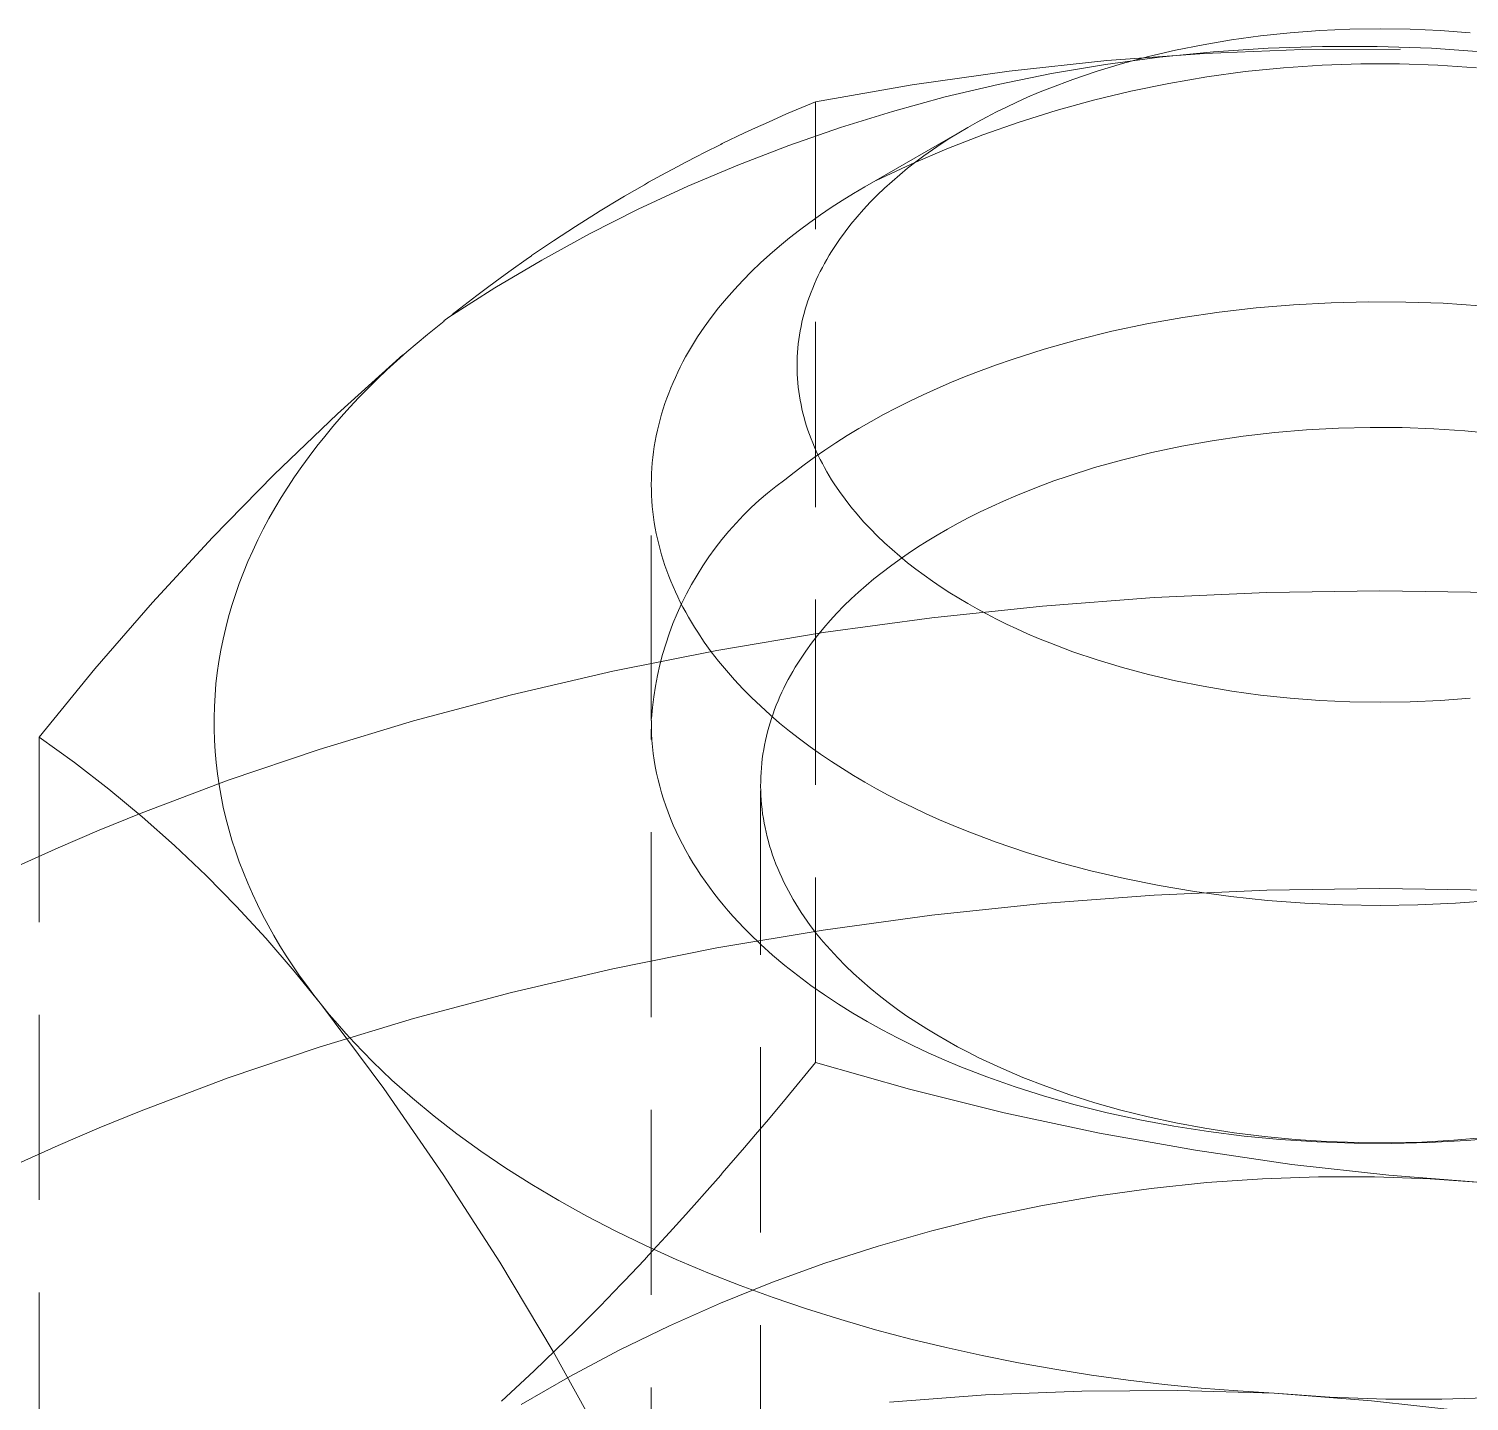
# Model space of a CAD drawing. Header units: millimetres. Extents: x -124 to 15640, y 659 to 4121.
# Drawn here: x 4177.04 to 4186.92, y 2337.41 to 2346.82 of the extents above; entities that cross this region are included whole.
import ezdxf

# ---------------------------------------------------------------- set-up
doc = ezdxf.new("R2010")
doc.units = ezdxf.units.MM
doc.linetypes.add('HIDDEN', pattern=[1.905, 1.27, -0.635])
doc.layers.add('ZANO_R_przerywana', color=7, linetype='HIDDEN', lineweight=0)

msp = doc.modelspace()

# ---------------------------------------------------------------- linework, layer by layer
at = {"layer": 'ZANO_R_przerywana'}
for p, q in [((4185.4916, 2346.7702), (4185.6936, 2346.7915)), ((4185.6936, 2346.7915), (4185.8981, 2346.8069)), ((4185.8981, 2346.8069), (4186.1042, 2346.8162)), ((4186.1042, 2346.8162), (4186.3112, 2346.8193)), ((4186.3112, 2346.8193), (4186.5182, 2346.8162)), ((4186.5182, 2346.8162), (4186.7243, 2346.8069)), ((4186.7243, 2346.8069), (4186.9288, 2346.7916)), ((4184.9076, 2346.6723), (4185.0979, 2346.7104)), ((4185.0979, 2346.7104), (4185.2927, 2346.7431)), ((4185.2927, 2346.7431), (4185.4916, 2346.7702)), ((4185.5428, 2346.6864), (4185.9168, 2346.6986)), ((4185.9168, 2346.6986), (4186.2909, 2346.6983)), ((4186.2909, 2346.6983), (4186.6648, 2346.6854)), ((4183.7672, 2346.5294), (4184.4361, 2346.601)), ((4184.4264, 2346.5748), (4184.7972, 2346.6244)), ((4184.4361, 2346.601), (4185.1071, 2346.6501)), ((4184.5432, 2346.5814), (4184.7225, 2346.6292)), ((4184.7225, 2346.6292), (4184.9076, 2346.6723)), ((4184.7972, 2346.6244), (4185.1695, 2346.6617)), ((4185.1071, 2346.6501), (4185.7794, 2346.6767)), ((4185.1695, 2346.6617), (4185.5428, 2346.6864)), ((4185.7794, 2346.6767), (4186.4521, 2346.6807)), ((4186.6648, 2346.6854), (4187.0381, 2346.6601)), ((4183.101, 2346.4353), (4183.7672, 2346.5294)), ((4183.6908, 2346.4384), (4184.0574, 2346.5127)), ((4184.0574, 2346.5127), (4184.4264, 2346.5748)), ((4184.204, 2346.4727), (4184.3703, 2346.5291)), ((4184.3703, 2346.5291), (4184.5432, 2346.5814)), ((4185.3856, 2346.5254), (4185.1229, 2346.4897)), ((4185.6493, 2346.5522), (4185.3856, 2346.5254)), ((4185.9138, 2346.57), (4185.6493, 2346.5522)), ((4186.1787, 2346.579), (4185.9138, 2346.57)), ((4186.4437, 2346.579), (4186.1787, 2346.579)), ((4186.7087, 2346.5701), (4186.4437, 2346.579)), ((4186.9731, 2346.5522), (4186.7087, 2346.5701)), ((4182.4384, 2346.3189), (4183.101, 2346.4353)), ((4183.3268, 2346.3517), (4183.6908, 2346.4384)), ((4183.9678, 2346.3813), (4184.0447, 2346.4127)), ((4184.0447, 2346.4127), (4184.204, 2346.4727)), ((4184.8616, 2346.4452), (4184.602, 2346.3919)), ((4185.1229, 2346.4897), (4184.8616, 2346.4452)), ((4182.2766, 2346.2511), (4182.4384, 2346.3189)), ((4182.4384, 2339.729), (4182.4384, 2346.3189)), ((4182.9659, 2346.253), (4183.3268, 2346.3517)), ((4183.7484, 2346.2829), (4183.8197, 2346.3164)), ((4183.8197, 2346.3164), (4183.8928, 2346.3493)), ((4183.8928, 2346.3493), (4183.9678, 2346.3813)), ((4184.3443, 2346.3299), (4184.0888, 2346.2593)), ((4184.602, 2346.3919), (4184.3443, 2346.3299)), ((4182.1143, 2346.18), (4182.2391, 2346.235)), ((4182.2766, 2346.2512), (4182.2391, 2346.235)), ((4182.6086, 2346.1422), (4182.9659, 2346.253)), ((4183.5463, 2346.1786), (4183.6117, 2346.2139)), ((4183.6117, 2346.2139), (4183.6791, 2346.2487)), ((4183.6791, 2346.2487), (4183.7484, 2346.2829)), ((4184.0888, 2346.2593), (4183.8358, 2346.18)), ((4181.9514, 2346.1053), (4181.7983, 2346.0319)), ((4181.9514, 2346.1053), (4182.0269, 2346.1404)), ((4182.1143, 2346.18), (4182.0269, 2346.1403)), ((4182.2551, 2346.0195), (4182.6086, 2346.1422)), ((4183.4828, 2346.1428), (4182.7757, 2345.7345)), ((4183.3596, 2346.0683), (4183.4208, 2346.1061)), ((4183.4208, 2346.1061), (4183.4828, 2346.1428)), ((4183.4828, 2346.1428), (4183.5463, 2346.1786)), ((4183.8358, 2346.18), (4183.5857, 2346.0923)), ((4181.7879, 2346.0267), (4181.6761, 2345.971)), ((4181.7878, 2346.0268), (4181.7983, 2346.0319)), ((4181.906, 2345.8851), (4182.2551, 2346.0195)), ((4183.2402, 2345.9894), (4183.2993, 2346.0294)), ((4183.2993, 2346.0294), (4183.3596, 2346.0683)), ((4183.5857, 2346.0923), (4183.3387, 2345.9962)), ((4181.4587, 2345.8575), (4181.5473, 2345.9046)), ((4181.6237, 2345.9442), (4181.5474, 2345.9046)), ((4181.6236, 2345.9443), (4181.6761, 2345.971)), ((4183.0696, 2345.8627), (4183.1252, 2345.906)), ((4183.3387, 2345.9962), (4183.095, 2345.8918)), ((4183.1252, 2345.906), (4183.1821, 2345.9483)), ((4183.1821, 2345.9483), (4183.2402, 2345.9894)), ((4181.2931, 2345.7664), (4181.4107, 2345.8315)), ((4181.4587, 2345.8575), (4181.4107, 2345.8315)), ((4181.5615, 2345.739), (4181.906, 2345.8851)), ((4183.095, 2345.8918), (4182.855, 2345.7793)), ((4182.9627, 2345.7729), (4183.0154, 2345.8183)), ((4183.0154, 2345.8183), (4183.0696, 2345.8627)), ((4181.1267, 2345.6707), (4181.2641, 2345.75)), ((4181.2222, 2345.5815), (4181.5615, 2345.739)), ((4181.2931, 2345.7664), (4181.2641, 2345.75)), ((4182.7757, 2345.7345), (4182.6981, 2345.6887)), ((4182.8618, 2345.6789), (4182.9114, 2345.7264)), ((4182.9114, 2345.7264), (4182.9627, 2345.7729)), ((4180.9594, 2345.57), (4181.1049, 2345.6578)), ((4181.1267, 2345.6707), (4181.1049, 2345.6579)), ((4182.6216, 2345.6414), (4182.5463, 2345.5928)), ((4182.6981, 2345.6887), (4182.6216, 2345.6414)), ((4182.7676, 2345.5809), (4182.8138, 2345.6304)), ((4182.8138, 2345.6304), (4182.8618, 2345.6789)), ((4180.7912, 2345.4641), (4180.9286, 2345.5509)), ((4180.8883, 2345.4127), (4181.2222, 2345.5815)), ((4180.9593, 2345.57), (4180.9285, 2345.551)), ((4182.4723, 2345.5428), (4182.3998, 2345.4914)), ((4182.5463, 2345.5928), (4182.4723, 2345.5428)), ((4182.6808, 2345.4792), (4182.7233, 2345.5305)), ((4182.7233, 2345.5305), (4182.7676, 2345.5809)), ((4180.5602, 2345.2328), (4180.8883, 2345.4127)), ((4180.7911, 2345.4643), (4180.6396, 2345.3652)), ((4182.3287, 2345.4386), (4182.2592, 2345.3844)), ((4182.3998, 2345.4914), (4182.3287, 2345.4386)), ((4182.602, 2345.3739), (4182.6404, 2345.427)), ((4182.6404, 2345.427), (4182.6808, 2345.4792)), ((4180.6396, 2345.3652), (4180.49, 2345.2634)), ((4182.1914, 2345.329), (4182.1255, 2345.2721)), ((4182.2592, 2345.3844), (4182.1914, 2345.329)), ((4182.5484, 2345.2929), (4182.5657, 2345.3201)), ((4182.5657, 2345.3201), (4182.602, 2345.3739)), ((4180.2384, 2345.0421), (4180.5602, 2345.2328)), ((4180.4528, 2345.2375), (4180.3492, 2345.1641)), ((4180.453, 2345.2371), (4180.4902, 2345.263)), ((4182.0614, 2345.214), (4181.9994, 2345.1546)), ((4182.1255, 2345.2721), (4182.0614, 2345.214)), ((4182.4848, 2345.1824), (4182.4998, 2345.2103)), ((4182.4998, 2345.2103), (4182.5155, 2345.238)), ((4182.5155, 2345.238), (4182.5317, 2345.2656)), ((4182.5317, 2345.2656), (4182.5484, 2345.2929)), ((4180.2832, 2345.1164), (4180.1867, 2345.0453)), ((4180.2834, 2345.1161), (4180.3494, 2345.1638)), ((4181.9994, 2345.1546), (4181.9394, 2345.094)), ((4182.4432, 2345.0977), (4182.4565, 2345.1261)), ((4182.4565, 2345.1261), (4182.4703, 2345.1543)), ((4182.4703, 2345.1543), (4182.4848, 2345.1824)), ((4179.9231, 2344.8406), (4180.2384, 2345.0421)), ((4180.1138, 2344.9902), (4180.1869, 2345.0451)), ((4181.8817, 2345.0322), (4181.8262, 2344.9691)), ((4181.9394, 2345.094), (4181.8817, 2345.0322)), ((4182.3963, 2344.9829), (4182.4071, 2345.0118)), ((4182.4071, 2345.0118), (4182.4185, 2345.0406)), ((4182.4185, 2345.0406), (4182.4305, 2345.0692)), ((4182.4305, 2345.0692), (4182.4432, 2345.0977)), ((4180.1136, 2344.9903), (4179.9955, 2344.8995)), ((4181.8262, 2344.9691), (4181.7732, 2344.905)), ((4182.3676, 2344.8956), (4182.3765, 2344.9248)), ((4182.3765, 2344.9248), (4182.3861, 2344.9539)), ((4182.3861, 2344.9539), (4182.3963, 2344.9829)), ((4185.4614, 2344.9051), (4185.7174, 2344.9267)), ((4185.7174, 2344.9267), (4185.9748, 2344.9406)), ((4185.9748, 2344.9406), (4186.2323, 2344.9468)), ((4186.2323, 2344.9468), (4186.489, 2344.9453)), ((4186.489, 2344.9453), (4186.7439, 2344.9363)), ((4186.7439, 2344.9363), (4186.996, 2344.9199)), ((4179.7752, 2344.7235), (4179.8895, 2344.8147)), ((4179.9221, 2344.8419), (4179.8889, 2344.8154)), ((4179.9443, 2344.8593), (4179.9956, 2344.8994)), ((4181.7226, 2344.8398), (4181.6746, 2344.7735)), ((4181.7732, 2344.905), (4181.7226, 2344.8398)), ((4182.3448, 2344.8074), (4182.3517, 2344.8369)), ((4182.3517, 2344.8369), (4182.3594, 2344.8663)), ((4182.3594, 2344.8663), (4182.3676, 2344.8956)), ((4184.7108, 2344.7952), (4184.957, 2344.8392)), ((4184.957, 2344.8392), (4185.2076, 2344.8759)), ((4185.2076, 2344.8759), (4185.4614, 2344.9051)), ((4179.6337, 2344.6038), (4179.7752, 2344.7235)), ((4181.6746, 2344.7735), (4181.6293, 2344.7062)), ((4182.3235, 2344.6888), (4182.3278, 2344.7185)), ((4182.3278, 2344.7185), (4182.3328, 2344.7482)), ((4182.3328, 2344.7482), (4182.3385, 2344.7779)), ((4182.3385, 2344.7779), (4182.3448, 2344.8074)), ((4184.2348, 2344.6864), (4184.4698, 2344.7442)), ((4184.4698, 2344.7442), (4184.7108, 2344.7952)), ((4181.5867, 2344.638), (4181.5665, 2344.6035)), ((4181.6077, 2344.6722), (4181.5867, 2344.638)), ((4181.6293, 2344.7062), (4181.6077, 2344.6722)), ((4182.3144, 2344.5994), (4182.3168, 2344.6292)), ((4182.3168, 2344.6292), (4182.3198, 2344.659)), ((4182.3198, 2344.659), (4182.3235, 2344.6888)), ((4183.7864, 2344.552), (4184.0068, 2344.6222)), ((4184.0068, 2344.6222), (4184.2348, 2344.6864)), ((4179.1583, 2344.1783), (4179.6066, 2344.583)), ((4179.4977, 2344.4806), (4179.6337, 2344.6038)), ((4181.5281, 2344.534), (4181.5101, 2344.4989)), ((4181.5469, 2344.5689), (4181.5281, 2344.534)), ((4181.5665, 2344.6035), (4181.5469, 2344.5689)), ((4182.3114, 2344.5097), (4182.3118, 2344.5396)), ((4182.3118, 2344.5396), (4182.3128, 2344.5695)), ((4182.3128, 2344.5695), (4182.3144, 2344.5994)), ((4183.6793, 2344.5147), (4183.7864, 2344.552)), ((4179.3676, 2344.3541), (4179.4319, 2344.4178)), ((4179.4319, 2344.4178), (4179.4977, 2344.4806)), ((4181.4762, 2344.4282), (4181.4603, 2344.3926)), ((4181.4927, 2344.4637), (4181.4762, 2344.4282)), ((4181.5101, 2344.4989), (4181.4927, 2344.4637)), ((4182.3118, 2344.4798), (4182.3114, 2344.5097)), ((4182.3128, 2344.4499), (4182.3118, 2344.4798)), ((4182.3145, 2344.4201), (4182.3128, 2344.4499)), ((4182.3168, 2344.3902), (4182.3145, 2344.4201)), ((4183.3711, 2344.3952), (4183.4716, 2344.4363)), ((4183.4716, 2344.4363), (4183.5743, 2344.4762)), ((4183.5743, 2344.4762), (4183.6793, 2344.5147)), ((4179.3049, 2344.2896), (4179.3676, 2344.3541)), ((4181.431, 2344.3208), (4181.4175, 2344.2847)), ((4181.4453, 2344.3568), (4181.431, 2344.3208)), ((4181.4603, 2344.3926), (4181.4453, 2344.3568)), ((4182.3198, 2344.3604), (4182.3168, 2344.3902)), ((4182.3235, 2344.3306), (4182.3198, 2344.3604)), ((4182.3278, 2344.3009), (4182.3235, 2344.3306)), ((4183.1772, 2344.3096), (4183.273, 2344.3529)), ((4183.273, 2344.3529), (4183.3711, 2344.3952)), ((4179.1842, 2344.1582), (4179.2437, 2344.2243)), ((4179.2437, 2344.2243), (4179.3049, 2344.2896)), ((4181.4047, 2344.2485), (4181.3928, 2344.2121)), ((4181.4175, 2344.2847), (4181.4047, 2344.2485)), ((4182.3328, 2344.2712), (4182.3278, 2344.3009)), ((4182.3385, 2344.2416), (4182.3328, 2344.2712)), ((4182.3448, 2344.212), (4182.3385, 2344.2416)), ((4182.9048, 2344.1734), (4182.9931, 2344.2198)), ((4182.9931, 2344.2198), (4183.084, 2344.2652)), ((4183.084, 2344.2652), (4183.1772, 2344.3096)), ((4178.7225, 2343.7601), (4179.1583, 2344.1783)), ((4179.1264, 2344.0914), (4179.1842, 2344.1582)), ((4181.3713, 2344.1389), (4181.3618, 2344.1022)), ((4181.3817, 2344.1755), (4181.3713, 2344.1389)), ((4181.3928, 2344.2121), (4181.3817, 2344.1755)), ((4182.3518, 2344.1826), (4182.3448, 2344.212)), ((4182.3594, 2344.1532), (4182.3518, 2344.1826)), ((4182.3677, 2344.1238), (4182.3594, 2344.1532)), ((4182.3766, 2344.0946), (4182.3677, 2344.1238)), ((4182.7359, 2344.0782), (4182.8191, 2344.1262)), ((4182.8191, 2344.1262), (4182.9048, 2344.1734)), ((4179.0159, 2343.9556), (4179.0703, 2344.0238)), ((4179.0703, 2344.0238), (4179.1264, 2344.0914)), ((4181.3452, 2344.0284), (4181.3381, 2343.9913)), ((4181.3531, 2344.0653), (4181.3452, 2344.0284)), ((4181.3618, 2344.1022), (4181.3531, 2344.0653)), ((4182.3862, 2344.0655), (4182.3766, 2344.0946)), ((4182.3964, 2344.0365), (4182.3862, 2344.0655)), ((4182.4072, 2344.0076), (4182.3964, 2344.0365)), ((4182.5773, 2343.9801), (4182.6553, 2344.0295)), ((4182.6553, 2344.0295), (4182.7359, 2344.0782)), ((4185.3731, 2344.0248), (4185.1602, 2343.9936)), ((4185.5889, 2344.0496), (4185.3731, 2344.0248)), ((4185.8065, 2344.0679), (4185.5889, 2344.0496)), ((4186.0253, 2344.0797), (4185.8065, 2344.0679)), ((4186.2442, 2344.085), (4186.0253, 2344.0797)), ((4186.4624, 2344.0838), (4186.2442, 2344.085)), ((4186.6791, 2344.0761), (4186.4624, 2344.0838)), ((4186.8934, 2344.0622), (4186.6791, 2344.0761)), ((4187.1045, 2344.0422), (4186.8934, 2344.0622)), ((4178.9634, 2343.8866), (4179.0159, 2343.9556)), ((4181.3319, 2343.9542), (4181.3265, 2343.9171)), ((4181.3381, 2343.9913), (4181.3319, 2343.9542)), ((4182.4186, 2343.9789), (4182.4072, 2344.0076)), ((4182.4307, 2343.9502), (4182.4186, 2343.9789)), ((4182.4291, 2343.8794), (4182.5019, 2343.93)), ((4182.4433, 2343.9217), (4182.4307, 2343.9502)), ((4182.5019, 2343.93), (4182.5773, 2343.9801)), ((4184.9509, 2343.9562), (4184.746, 2343.9128)), ((4185.1602, 2343.9936), (4184.9509, 2343.9562)), ((4178.9126, 2343.817), (4178.9634, 2343.8866)), ((4181.3181, 2343.8426), (4181.3152, 2343.8053)), ((4181.3219, 2343.8798), (4181.3181, 2343.8426)), ((4181.3265, 2343.9171), (4181.3219, 2343.8798)), ((4182.2913, 2343.7768), (4182.3589, 2343.8283)), ((4182.3589, 2343.8283), (4182.4291, 2343.8794)), ((4182.4566, 2343.8934), (4182.4433, 2343.9217)), ((4182.4705, 2343.8651), (4182.4566, 2343.8934)), ((4182.4849, 2343.8371), (4182.4705, 2343.8651)), ((4182.5, 2343.8092), (4182.4849, 2343.8371)), ((4184.5463, 2343.8637), (4184.3525, 2343.8091)), ((4184.746, 2343.9128), (4184.5463, 2343.8637)), ((4178.2996, 2343.329), (4178.7225, 2343.7601)), ((4178.8167, 2343.6759), (4178.8637, 2343.7467)), ((4178.8637, 2343.7467), (4178.9126, 2343.817)), ((4181.3118, 2343.7306), (4181.3114, 2343.6932)), ((4181.3131, 2343.7679), (4181.3118, 2343.7306)), ((4181.3152, 2343.8053), (4181.3131, 2343.7679)), ((4182.2263, 2343.7248), (4182.2913, 2343.7768)), ((4182.5156, 2343.7815), (4182.5, 2343.8092)), ((4182.5318, 2343.7539), (4182.5156, 2343.7815)), ((4182.5486, 2343.7265), (4182.5318, 2343.7539)), ((4182.5659, 2343.6993), (4182.5486, 2343.7265)), ((4184.1652, 2343.7494), (4184.0741, 2343.7178)), ((4184.3525, 2343.8091), (4184.1652, 2343.7494)), ((4178.7717, 2343.6044), (4178.8167, 2343.6759)), ((4181.3114, 2343.6932), (4181.3119, 2343.6558)), ((4181.3119, 2343.6558), (4181.3131, 2343.6185)), ((4182.052, 2343.5854), (4182.1085, 2343.6338)), ((4182.1085, 2343.6338), (4182.1666, 2343.6803)), ((4182.1666, 2343.6803), (4182.2263, 2343.7248)), ((4182.6022, 2343.6455), (4182.5659, 2343.6993)), ((4182.6406, 2343.5925), (4182.6022, 2343.6455)), ((4183.8975, 2343.6511), (4183.8122, 2343.6162)), ((4183.9849, 2343.685), (4183.8975, 2343.6511)), ((4184.0741, 2343.7178), (4183.9849, 2343.685)), ((4178.6874, 2343.4597), (4178.7286, 2343.5323)), ((4178.7286, 2343.5323), (4178.7717, 2343.6044)), ((4181.3114, 2342.074), (4181.3114, 2343.6185)), ((4181.3131, 2343.6185), (4181.3152, 2343.5811)), ((4181.3152, 2343.5811), (4181.3181, 2343.5438)), ((4181.3181, 2343.5438), (4181.3219, 2343.5066)), ((4181.944, 2343.483), (4181.9971, 2343.5351)), ((4181.9971, 2343.5351), (4182.052, 2343.5854)), ((4182.681, 2343.5403), (4182.6406, 2343.5925)), ((4182.7235, 2343.489), (4182.681, 2343.5403)), ((4183.6474, 2343.5434), (4183.5681, 2343.5057)), ((4183.7287, 2343.5803), (4183.6474, 2343.5434)), ((4183.8122, 2343.6162), (4183.7287, 2343.5803)), ((4178.6483, 2343.3866), (4178.6874, 2343.4597)), ((4181.3219, 2343.5066), (4181.3265, 2343.4693)), ((4181.3265, 2343.4693), (4181.3319, 2343.4322)), ((4181.3319, 2343.4322), (4181.3382, 2343.3951)), ((4181.8431, 2343.3736), (4181.8926, 2343.4292)), ((4181.8926, 2343.4292), (4181.944, 2343.483)), ((4182.7678, 2343.4386), (4182.7235, 2343.489)), ((4182.814, 2343.3891), (4182.7678, 2343.4386)), ((4183.4909, 2343.4671), (4183.4158, 2343.4277)), ((4183.5681, 2343.5057), (4183.4909, 2343.4671)), ((4178.6113, 2343.313), (4178.6483, 2343.3866)), ((4181.3382, 2343.3951), (4181.3453, 2343.358)), ((4181.3453, 2343.358), (4181.3532, 2343.3211)), ((4181.7954, 2343.3164), (4181.8431, 2343.3736)), ((4182.862, 2343.3406), (4182.814, 2343.3891)), ((4182.9116, 2343.2931), (4182.862, 2343.3406)), ((4183.2722, 2343.3468), (4183.2037, 2343.3053)), ((4183.3429, 2343.3876), (4183.2722, 2343.3468)), ((4183.4158, 2343.4277), (4183.3429, 2343.3876)), ((4177.89, 2342.8852), (4178.2996, 2343.329)), ((4178.5434, 2343.1645), (4178.5763, 2343.239)), ((4178.5763, 2343.239), (4178.6113, 2343.313)), ((4181.3532, 2343.3211), (4181.3619, 2343.2842)), ((4181.3619, 2343.2842), (4181.3714, 2343.2475)), ((4181.3714, 2343.2475), (4181.3818, 2343.2108)), ((4181.706, 2343.1974), (4181.7497, 2343.2577)), ((4181.7497, 2343.2577), (4181.7954, 2343.3164)), ((4182.9629, 2343.2466), (4182.9116, 2343.2931)), ((4183.0157, 2343.2012), (4182.9629, 2343.2466)), ((4183.1374, 2343.2633), (4183.0733, 2343.2208)), ((4183.2037, 2343.3053), (4183.1374, 2343.2633)), ((4178.5126, 2343.0896), (4178.5434, 2343.1645)), ((4181.3818, 2343.2108), (4181.3929, 2343.1743)), ((4181.3929, 2343.1743), (4181.4049, 2343.1379)), ((4181.4049, 2343.1379), (4181.4176, 2343.1017)), ((4181.6249, 2343.0727), (4181.6644, 2343.1357)), ((4181.6644, 2343.1357), (4181.706, 2343.1974)), ((4182.9518, 2343.1344), (4182.8943, 2343.0905)), ((4183.0114, 2343.1778), (4182.9518, 2343.1344)), ((4183.0733, 2343.2208), (4183.0114, 2343.1778)), ((4183.0699, 2343.1568), (4183.0157, 2343.2012)), ((4183.1255, 2343.1134), (4183.0699, 2343.1568)), ((4178.4839, 2343.0144), (4178.5126, 2343.0896)), ((4181.4176, 2343.1017), (4181.4311, 2343.0656)), ((4181.4311, 2343.0656), (4181.4454, 2343.0296)), ((4181.5875, 2343.0084), (4181.6249, 2343.0727)), ((4182.8391, 2343.0464), (4182.7855, 2343.0015)), ((4182.8943, 2343.0905), (4182.8391, 2343.0464)), ((4183.1824, 2343.0712), (4183.1255, 2343.1134)), ((4183.2404, 2343.0301), (4183.1824, 2343.0712)), ((4178.4331, 2342.8629), (4178.4575, 2342.9388)), ((4178.4575, 2342.9388), (4178.4839, 2343.0144)), ((4181.4454, 2343.0296), (4181.4605, 2342.9938)), ((4181.4605, 2342.9938), (4181.4763, 2342.9582)), ((4181.4763, 2342.9582), (4181.4929, 2342.9227)), ((4181.5192, 2342.8761), (4181.5522, 2342.9428)), ((4181.5522, 2342.9428), (4181.5875, 2343.0084)), ((4182.7333, 2342.9556), (4182.6824, 2342.9086)), ((4182.7855, 2343.0015), (4182.7333, 2342.9556)), ((4183.2996, 2342.9901), (4183.2404, 2343.0301)), ((4183.3599, 2342.9512), (4183.2996, 2342.9901)), ((4183.4211, 2342.9134), (4183.3599, 2342.9512)), ((4184.7614, 2342.9175), (4185.5345, 2342.9523)), ((4185.5345, 2342.9523), (4186.3106, 2342.9639)), ((4186.3106, 2342.9639), (4187.0867, 2342.9523)), ((4177.494, 2342.4292), (4177.89, 2342.8852)), ((4178.411, 2342.7867), (4178.4331, 2342.8629)), ((4181.4885, 2342.8083), (4181.5192, 2342.8761)), ((4181.4929, 2342.9227), (4181.5102, 2342.8875)), ((4181.5102, 2342.8875), (4181.5283, 2342.8524)), ((4181.5283, 2342.8524), (4181.5471, 2342.8175)), ((4182.6329, 2342.8605), (4182.585, 2342.8114)), ((4182.6824, 2342.9086), (4182.6329, 2342.8605)), ((4183.237, 2342.78), (4183.9946, 2342.86)), ((4183.4832, 2342.8768), (4183.4211, 2342.9134)), ((4183.5466, 2342.8409), (4183.4832, 2342.8768)), ((4183.6121, 2342.8056), (4183.5466, 2342.8409)), ((4183.9946, 2342.86), (4184.7614, 2342.9175)), ((4178.391, 2342.7103), (4178.411, 2342.7867)), ((4181.4339, 2342.6698), (4181.46, 2342.7395)), ((4181.46, 2342.7395), (4181.4885, 2342.8083)), ((4181.5471, 2342.8175), (4181.5666, 2342.7829)), ((4181.5666, 2342.7829), (4181.5869, 2342.7484)), ((4181.5869, 2342.7484), (4181.6078, 2342.7142)), ((4182.4914, 2342.6783), (4183.237, 2342.78)), ((4182.5386, 2342.7613), (4182.494, 2342.7101)), ((4182.585, 2342.8114), (4182.5386, 2342.7613)), ((4183.6795, 2342.7708), (4183.6121, 2342.8056)), ((4183.7488, 2342.7366), (4183.6795, 2342.7708)), ((4178.3733, 2342.6337), (4178.391, 2342.7103)), ((4181.4102, 2342.5993), (4181.4339, 2342.6698)), ((4181.6078, 2342.7142), (4181.6295, 2342.6802)), ((4181.6295, 2342.6802), (4181.6748, 2342.6129)), ((4181.7605, 2342.5557), (4182.4914, 2342.6783)), ((4182.4511, 2342.658), (4182.4101, 2342.6049)), ((4182.494, 2342.7101), (4182.4511, 2342.658)), ((4183.82, 2342.7031), (4183.7488, 2342.7366)), ((4183.8932, 2342.6703), (4183.82, 2342.7031)), ((4183.9682, 2342.6382), (4183.8932, 2342.6703)), ((4178.3445, 2342.4799), (4178.3578, 2342.5569)), ((4178.3578, 2342.5569), (4178.3733, 2342.6337)), ((4181.0469, 2342.413), (4181.7605, 2342.5557)), ((4181.3888, 2342.528), (4181.4102, 2342.5993)), ((4181.6748, 2342.6129), (4181.7228, 2342.5467)), ((4181.7228, 2342.5467), (4181.7734, 2342.4814)), ((4182.371, 2342.5509), (4182.3339, 2342.4959)), ((4182.4101, 2342.6049), (4182.371, 2342.5509)), ((4184.0451, 2342.6069), (4183.9682, 2342.6382)), ((4184.2043, 2342.5468), (4184.0451, 2342.6069)), ((4184.3706, 2342.4905), (4184.2043, 2342.5468)), ((4178.3335, 2342.4028), (4178.3445, 2342.4799)), ((4181.3533, 2342.3835), (4181.3698, 2342.456)), ((4181.3698, 2342.456), (4181.3888, 2342.528)), ((4181.7734, 2342.4814), (4181.8265, 2342.4173)), ((4182.3339, 2342.4959), (4182.2988, 2342.4401)), ((4184.5437, 2342.4382), (4184.3706, 2342.4905)), ((4177.112, 2341.9614), (4177.494, 2342.4292)), ((4178.3246, 2342.3256), (4178.3335, 2342.4028)), ((4180.353, 2342.2513), (4181.0469, 2342.413)), ((4181.3392, 2342.3104), (4181.3533, 2342.3835)), ((4181.8265, 2342.4173), (4181.8819, 2342.3543)), ((4181.8819, 2342.3543), (4181.9397, 2342.2924)), ((4182.2503, 2342.3549), (4182.2352, 2342.3261)), ((4182.2659, 2342.3835), (4182.2503, 2342.3549)), ((4182.2821, 2342.4119), (4182.2659, 2342.3835)), ((4182.2988, 2342.4401), (4182.2821, 2342.4119)), ((4184.7229, 2342.3904), (4184.5437, 2342.4382)), ((4184.908, 2342.3473), (4184.7229, 2342.3904)), ((4185.0983, 2342.3092), (4184.908, 2342.3473)), ((4178.3137, 2342.1712), (4178.3181, 2342.2484)), ((4178.3181, 2342.2484), (4178.3246, 2342.3256)), ((4179.6807, 2342.0718), (4180.353, 2342.2513)), ((4181.3275, 2342.2369), (4181.3392, 2342.3104)), ((4181.9397, 2342.2924), (4181.9996, 2342.2318)), ((4182.2069, 2342.268), (4182.1935, 2342.2386)), ((4182.2208, 2342.2971), (4182.2069, 2342.268)), ((4182.2352, 2342.3261), (4182.2208, 2342.2971)), ((4185.2932, 2342.2765), (4185.0983, 2342.3092)), ((4185.492, 2342.2494), (4185.2932, 2342.2765)), ((4185.6941, 2342.2281), (4185.492, 2342.2494)), ((4178.3116, 2342.0939), (4178.3137, 2342.1712)), ((4181.3117, 2342.0889), (4181.3184, 2342.163)), ((4181.3184, 2342.163), (4181.3275, 2342.2369)), ((4181.9996, 2342.2318), (4182.0617, 2342.1724)), ((4182.0617, 2342.1724), (4182.1258, 2342.1143)), ((4182.1572, 2342.1496), (4182.1463, 2342.1196)), ((4182.1687, 2342.1794), (4182.1572, 2342.1496)), ((4182.1808, 2342.2091), (4182.1687, 2342.1794)), ((4182.1935, 2342.2386), (4182.1808, 2342.2091)), ((4185.8986, 2342.2128), (4185.6941, 2342.2281)), ((4186.1047, 2342.2035), (4185.8986, 2342.2128)), ((4186.3117, 2342.2005), (4186.1047, 2342.2035)), ((4186.5186, 2342.2036), (4186.3117, 2342.2005)), ((4186.7248, 2342.2128), (4186.5186, 2342.2036)), ((4186.9293, 2342.2282), (4186.7248, 2342.2128)), ((4178.3118, 2342.0168), (4178.3116, 2342.0939)), ((4179.032, 2341.8757), (4179.6807, 2342.0718)), ((4181.3117, 2342.0291), (4181.3115, 2342.074)), ((4182.1265, 2342.0592), (4182.1175, 2342.0288)), ((4182.1258, 2342.1143), (4182.1917, 2342.0575)), ((4182.1361, 2342.0894), (4182.1265, 2342.0592)), ((4182.1463, 2342.1196), (4182.1361, 2342.0894)), ((4182.1917, 2342.0575), (4182.2595, 2342.002)), ((4177.112, 2341.9614), (4177.112, 2335.3715)), ((4177.3534, 2341.787), (4177.112, 2341.9614)), ((4178.3142, 2341.9397), (4178.3118, 2342.0168)), ((4181.3114, 2334.3244), (4181.3114, 2342.0147)), ((4181.3132, 2341.984), (4181.3117, 2342.0291)), ((4181.3159, 2341.939), (4181.3132, 2341.984)), ((4182.1015, 2341.9675), (4182.0944, 2341.9368)), ((4182.1091, 2341.9982), (4182.1015, 2341.9675)), ((4182.1175, 2342.0288), (4182.1091, 2341.9982)), ((4182.2595, 2342.002), (4182.329, 2341.9479)), ((4182.329, 2341.9479), (4182.4001, 2341.8951)), ((4178.3188, 2341.8627), (4178.3142, 2341.9397)), ((4178.3256, 2341.7858), (4178.3188, 2341.8627)), ((4178.4084, 2341.6644), (4179.032, 2341.8757)), ((4181.3198, 2341.8939), (4181.3159, 2341.939)), ((4181.3249, 2341.8488), (4181.3198, 2341.8939)), ((4181.3312, 2341.8037), (4181.3249, 2341.8488)), ((4182.0824, 2341.8749), (4182.0774, 2341.8438)), ((4182.0881, 2341.9059), (4182.0824, 2341.8749)), ((4182.0944, 2341.9368), (4182.0881, 2341.9059)), ((4182.4001, 2341.8951), (4182.4727, 2341.8437)), ((4177.5887, 2341.6047), (4177.3534, 2341.787)), ((4178.3346, 2341.7091), (4178.3256, 2341.7858)), ((4181.3388, 2341.7587), (4181.3312, 2341.8037)), ((4181.3476, 2341.7137), (4181.3388, 2341.7587)), ((4182.0664, 2341.7501), (4182.0641, 2341.7187)), ((4182.0694, 2341.7814), (4182.0664, 2341.7501)), ((4182.073, 2341.8127), (4182.0694, 2341.7814)), ((4182.0774, 2341.8438), (4182.073, 2341.8127)), ((4182.4727, 2341.8437), (4182.5467, 2341.7936)), ((4182.5467, 2341.7936), (4182.622, 2341.745)), ((4177.8112, 2341.4392), (4178.4084, 2341.6644)), ((4178.3458, 2341.6326), (4178.3346, 2341.7091)), ((4181.3576, 2341.6688), (4181.3476, 2341.7137)), ((4181.3689, 2341.624), (4181.3576, 2341.6688)), ((4182.0616, 2341.6558), (4182.0615, 2341.6243)), ((4182.0625, 2341.6873), (4182.0616, 2341.6558)), ((4182.0641, 2341.7187), (4182.0625, 2341.6873)), ((4182.622, 2341.745), (4182.6985, 2341.6978)), ((4182.6985, 2341.6978), (4182.7761, 2341.652)), ((4182.7761, 2341.652), (4182.8554, 2341.6072)), ((4177.8179, 2341.4147), (4177.5887, 2341.6047)), ((4178.3592, 2341.5564), (4178.3458, 2341.6326)), ((4178.3748, 2341.4804), (4178.3592, 2341.5564)), ((4181.3814, 2341.5792), (4181.3689, 2341.624)), ((4181.3951, 2341.5346), (4181.3814, 2341.5792)), ((4182.0614, 2334.7532), (4182.0614, 2341.5927)), ((4182.0615, 2341.6243), (4182.062, 2341.5927)), ((4182.062, 2341.5927), (4182.0632, 2341.5612)), ((4182.0632, 2341.5612), (4182.0651, 2341.5296)), ((4182.8554, 2341.6072), (4182.9372, 2341.563)), ((4182.9372, 2341.563), (4183.0215, 2341.5196)), ((4178.3924, 2341.4047), (4178.3748, 2341.4804)), ((4181.4099, 2341.4901), (4181.3951, 2341.5346)), ((4181.426, 2341.4458), (4181.4099, 2341.4901)), ((4182.0651, 2341.5296), (4182.0677, 2341.498)), ((4182.0677, 2341.498), (4182.0711, 2341.4664)), ((4182.0711, 2341.4664), (4182.0751, 2341.4348)), ((4183.0215, 2341.5196), (4183.1081, 2341.4769)), ((4183.1081, 2341.4769), (4183.1971, 2341.4349)), ((4177.5229, 2341.3217), (4177.8112, 2341.4392)), ((4178.0406, 2341.2171), (4177.8179, 2341.4147)), ((4178.4123, 2341.3293), (4178.3924, 2341.4047)), ((4181.4433, 2341.4017), (4181.426, 2341.4458)), ((4181.4618, 2341.3577), (4181.4433, 2341.4017)), ((4181.4815, 2341.3139), (4181.4618, 2341.3577)), ((4182.0751, 2341.4348), (4182.0799, 2341.4032)), ((4182.0799, 2341.4032), (4182.0854, 2341.3716)), ((4182.0854, 2341.3716), (4182.0915, 2341.3401)), ((4183.1971, 2341.4349), (4183.2886, 2341.3939)), ((4183.2886, 2341.3939), (4183.3824, 2341.3538)), ((4183.3824, 2341.3538), (4183.4785, 2341.3147)), ((4177.2415, 2341.2014), (4177.5229, 2341.3217)), ((4178.4342, 2341.2543), (4178.4123, 2341.3293)), ((4181.5023, 2341.2703), (4181.4815, 2341.3139)), ((4181.5243, 2341.227), (4181.5023, 2341.2703)), ((4182.0915, 2341.3401), (4182.0984, 2341.3086)), ((4182.0984, 2341.3086), (4182.106, 2341.2771)), ((4182.106, 2341.2771), (4182.1143, 2341.2457)), ((4183.4785, 2341.3147), (4183.6776, 2341.2396)), ((4176.9673, 2341.0783), (4177.2415, 2341.2014)), ((4178.2566, 2341.0121), (4178.0406, 2341.2171)), ((4178.4582, 2341.1797), (4178.4342, 2341.2543)), ((4178.4843, 2341.1055), (4178.4582, 2341.1797)), ((4181.5475, 2341.1839), (4181.5243, 2341.227)), ((4181.5717, 2341.1411), (4181.5475, 2341.1839)), ((4182.1143, 2341.2457), (4182.1233, 2341.2144)), ((4182.1233, 2341.2144), (4182.133, 2341.1831)), ((4182.133, 2341.1831), (4182.1434, 2341.152)), ((4183.6776, 2341.2396), (4183.8855, 2341.1692)), ((4183.8855, 2341.1692), (4184.1017, 2341.1038)), ((4178.5123, 2341.0317), (4178.4843, 2341.1055)), ((4181.5971, 2341.0985), (4181.5717, 2341.1411)), ((4181.6237, 2341.0562), (4181.5971, 2341.0985)), ((4182.1434, 2341.152), (4182.1545, 2341.1209)), ((4182.1545, 2341.1209), (4182.1663, 2341.0899)), ((4182.1663, 2341.0899), (4182.1788, 2341.0589)), ((4182.1788, 2341.0589), (4182.192, 2341.0281)), ((4184.1017, 2341.1038), (4184.3258, 2341.044)), ((4178.4656, 2340.8001), (4178.2566, 2341.0121)), ((4178.5424, 2340.9584), (4178.5123, 2341.0317)), ((4181.6513, 2341.0143), (4181.6237, 2341.0562)), ((4181.68, 2340.9726), (4181.6513, 2341.0143)), ((4181.7097, 2340.9313), (4181.68, 2340.9726)), ((4182.192, 2341.0281), (4182.2058, 2340.9975)), ((4182.2058, 2340.9975), (4182.2203, 2340.9669)), ((4182.2203, 2340.9669), (4182.2355, 2340.9365)), ((4184.3258, 2341.044), (4184.5571, 2340.9901)), ((4184.5571, 2340.9901), (4184.795, 2340.9426)), ((4178.5745, 2340.8856), (4178.5424, 2340.9584)), ((4178.6085, 2340.8133), (4178.5745, 2340.8856)), ((4181.7405, 2340.8904), (4181.7097, 2340.9313)), ((4181.7724, 2340.8497), (4181.7405, 2340.8904)), ((4182.2355, 2340.9365), (4182.2514, 2340.9062)), ((4182.2514, 2340.9062), (4182.2679, 2340.8761)), ((4182.2679, 2340.8761), (4182.2851, 2340.8461)), ((4184.7614, 2340.8763), (4183.9946, 2340.8187)), ((4185.5345, 2340.911), (4184.7614, 2340.8763)), ((4184.795, 2340.9426), (4185.0386, 2340.9017)), ((4185.0386, 2340.9017), (4185.2872, 2340.8678)), ((4185.2872, 2340.8678), (4185.5397, 2340.8412)), ((4186.3106, 2340.9227), (4185.5345, 2340.911)), ((4187.0867, 2340.9111), (4186.3106, 2340.9227)), ((4178.6674, 2340.5812), (4178.4656, 2340.8001)), ((4178.6445, 2340.7415), (4178.6085, 2340.8133)), ((4181.8052, 2340.8095), (4181.7724, 2340.8497)), ((4181.8391, 2340.7696), (4181.8052, 2340.8095)), ((4181.8739, 2340.7302), (4181.8391, 2340.7696)), ((4182.2851, 2340.8461), (4182.3029, 2340.8162)), ((4182.3029, 2340.8162), (4182.3214, 2340.7866)), ((4182.3214, 2340.7866), (4182.3405, 2340.7571)), ((4183.9946, 2340.8187), (4183.237, 2340.7388)), ((4185.5397, 2340.8412), (4185.7953, 2340.822)), ((4185.7953, 2340.822), (4186.053, 2340.8105)), ((4186.053, 2340.8105), (4186.3117, 2340.8066)), ((4186.3117, 2340.8066), (4186.5704, 2340.8105)), ((4186.5704, 2340.8105), (4186.8281, 2340.8221)), ((4186.8281, 2340.8221), (4187.0837, 2340.8412)), ((4178.6823, 2340.6704), (4178.6445, 2340.7415)), ((4178.722, 2340.5997), (4178.6823, 2340.6704)), ((4181.9097, 2340.6911), (4181.8739, 2340.7302)), ((4181.9464, 2340.6525), (4181.9097, 2340.6911)), ((4182.3405, 2340.7571), (4182.3602, 2340.7278)), ((4182.3602, 2340.7278), (4182.4016, 2340.6697)), ((4182.4016, 2340.6697), (4182.4453, 2340.6125)), ((4183.237, 2340.7388), (4182.4914, 2340.6371)), ((4178.8618, 2340.3557), (4178.6674, 2340.5812)), ((4178.7635, 2340.5298), (4178.722, 2340.5997)), ((4182.4914, 2340.6371), (4181.7605, 2340.5145)), ((4181.984, 2340.6143), (4181.9464, 2340.6525)), ((4182.062, 2340.5392), (4181.984, 2340.6143)), ((4182.4453, 2340.6125), (4182.4914, 2340.5561)), ((4178.8067, 2340.4604), (4178.7635, 2340.5298)), ((4181.7605, 2340.5145), (4181.0469, 2340.3718)), ((4182.1434, 2340.4659), (4182.062, 2340.5392)), ((4182.228, 2340.3945), (4182.1434, 2340.4659)), ((4182.4914, 2340.5561), (4182.5398, 2340.5006)), ((4182.5398, 2340.5006), (4182.5904, 2340.446)), ((4178.8518, 2340.3917), (4178.8067, 2340.4604)), ((4178.8985, 2340.3237), (4178.8518, 2340.3917)), ((4181.0469, 2340.3718), (4180.353, 2340.2101)), ((4182.3156, 2340.3251), (4182.228, 2340.3945)), ((4182.5904, 2340.446), (4182.6432, 2340.3924)), ((4182.6432, 2340.3924), (4182.698, 2340.3399)), ((4179.0485, 2340.1238), (4178.8618, 2340.3557)), ((4178.9469, 2340.2563), (4178.8985, 2340.3237)), ((4182.4062, 2340.2577), (4182.3156, 2340.3251)), ((4182.698, 2340.3399), (4182.7548, 2340.2883)), ((4182.7548, 2340.2883), (4182.8135, 2340.2379)), ((4178.9969, 2340.1897), (4178.9469, 2340.2563)), ((4179.0485, 2340.1238), (4178.9969, 2340.1897)), ((4180.353, 2340.2101), (4179.6807, 2340.0306)), ((4182.4994, 2340.1923), (4182.4062, 2340.2577)), ((4182.5952, 2340.1291), (4182.4994, 2340.1923)), ((4182.8135, 2340.2379), (4182.874, 2340.1886)), ((4182.874, 2340.1886), (4182.9362, 2340.1405)), ((4179.102, 2340.0584), (4179.0485, 2340.1238)), ((4179.4756, 2339.5495), (4179.0485, 2340.1238)), ((4182.6932, 2340.068), (4182.5952, 2340.1291)), ((4182.9362, 2340.1405), (4183, 2340.0935)), ((4183, 2340.0935), (4183.0654, 2340.0477)), ((4179.6807, 2340.0306), (4179.032, 2339.8345)), ((4179.1574, 2339.9932), (4179.102, 2340.0584)), ((4179.2148, 2339.9283), (4179.1574, 2339.9932)), ((4182.7934, 2340.0091), (4182.6932, 2340.068)), ((4182.8955, 2339.9523), (4182.7934, 2340.0091)), ((4183.0654, 2340.0477), (4183.1323, 2340.0031)), ((4183.1323, 2340.0031), (4183.2005, 2339.9598)), ((4179.2742, 2339.8636), (4179.2148, 2339.9283)), ((4182.9993, 2339.8978), (4182.8955, 2339.9523)), ((4183.1047, 2339.8455), (4182.9993, 2339.8978)), ((4183.2005, 2339.9598), (4183.27, 2339.9177)), ((4183.27, 2339.9177), (4183.3406, 2339.8769)), ((4183.3406, 2339.8769), (4183.4124, 2339.8373)), ((4179.032, 2339.8345), (4178.4084, 2339.6232)), ((4179.3356, 2339.7993), (4179.2742, 2339.8636)), ((4179.3989, 2339.7353), (4179.3356, 2339.7993)), ((4183.2115, 2339.7954), (4183.1047, 2339.8455)), ((4183.3195, 2339.7475), (4183.2115, 2339.7954)), ((4183.4124, 2339.8373), (4183.4851, 2339.799)), ((4183.4851, 2339.799), (4183.5588, 2339.762)), ((4179.4643, 2339.6717), (4179.3989, 2339.7353)), ((4182.2391, 2339.4867), (4182.4384, 2339.729)), ((4183.082, 2339.5461), (4182.4384, 2339.729)), ((4183.4285, 2339.7018), (4183.3195, 2339.7475)), ((4183.6134, 2339.6299), (4183.4285, 2339.7018)), ((4183.5588, 2339.762), (4183.6333, 2339.7263)), ((4183.6333, 2339.7263), (4183.7085, 2339.6919)), ((4183.7085, 2339.6919), (4183.8609, 2339.6268)), ((4178.4084, 2339.6232), (4177.8112, 2339.3979)), ((4179.5317, 2339.6085), (4179.4643, 2339.6717)), ((4179.601, 2339.5457), (4179.5317, 2339.6085)), ((4183.8072, 2339.5618), (4183.6134, 2339.6299)), ((4183.8609, 2339.6268), (4184.0181, 2339.5657)), ((4179.8833, 2338.9613), (4179.4756, 2339.5495)), ((4179.6724, 2339.4834), (4179.601, 2339.5457)), ((4179.8208, 2339.3602), (4179.6724, 2339.4834)), ((4182.239, 2339.4867), (4182.1143, 2339.3376)), ((4183.7312, 2339.3846), (4183.082, 2339.5461)), ((4184.0095, 2339.4978), (4183.8072, 2339.5618)), ((4184.2199, 2339.4383), (4184.0095, 2339.4978)), ((4184.0181, 2339.5657), (4184.1828, 2339.5078)), ((4184.1828, 2339.5078), (4184.3548, 2339.4534)), ((4177.8112, 2339.3979), (4177.5229, 2339.2805)), ((4184.3855, 2339.2447), (4183.7312, 2339.3846)), ((4184.4382, 2339.3839), (4184.2199, 2339.4383)), ((4184.3548, 2339.4534), (4184.5337, 2339.4028)), ((4184.6638, 2339.3348), (4184.4382, 2339.3839)), ((4184.5337, 2339.4028), (4184.7192, 2339.3565)), ((4177.5229, 2339.2805), (4177.2415, 2339.1602)), ((4179.9771, 2339.2393), (4179.8208, 2339.3602)), ((4182.0269, 2339.2342), (4182.1143, 2339.3376)), ((4184.8962, 2339.2917), (4184.6638, 2339.3348)), ((4184.7192, 2339.3565), (4184.911, 2339.3149)), ((4185.1346, 2339.2547), (4184.8962, 2339.2917)), ((4184.911, 2339.3149), (4185.1084, 2339.2782)), ((4180.1408, 2339.1208), (4179.9771, 2339.2393)), ((4182.0269, 2339.2342), (4181.9514, 2339.1458)), ((4185.0441, 2339.1265), (4184.3855, 2339.2447)), ((4185.1084, 2339.2782), (4185.3111, 2339.2468)), ((4185.3784, 2339.2243), (4185.1346, 2339.2547)), ((4185.3111, 2339.2468), (4185.5184, 2339.2209)), ((4185.6268, 2339.2008), (4185.3784, 2339.2243)), ((4185.5184, 2339.2209), (4185.7295, 2339.2009)), ((4185.8789, 2339.1844), (4185.6268, 2339.2008)), ((4185.7295, 2339.2009), (4185.9438, 2339.187)), ((4186.1338, 2339.1754), (4185.8789, 2339.1844)), ((4185.9438, 2339.187), (4186.1605, 2339.1794)), ((4186.3787, 2339.1781), (4186.5976, 2339.1834)), ((4186.6481, 2339.1802), (4186.3906, 2339.174)), ((4186.5976, 2339.1834), (4186.8163, 2339.1952)), ((4186.9054, 2339.1941), (4186.6481, 2339.1802)), ((4186.8163, 2339.1952), (4187.034, 2339.2136)), ((4187.1615, 2339.2156), (4186.9054, 2339.1941)), ((4177.2415, 2339.1602), (4176.9673, 2339.037)), ((4180.3121, 2339.0049), (4180.1408, 2339.1208)), ((4181.7983, 2338.9687), (4181.9514, 2339.1458)), ((4185.7061, 2339.0301), (4185.0441, 2339.1265)), ((4186.3906, 2339.174), (4186.1338, 2339.1754)), ((4186.1605, 2339.1794), (4186.3787, 2339.1781)), ((4180.4905, 2338.8919), (4180.3121, 2339.0049)), ((4186.3711, 2338.9557), (4185.7061, 2339.0301)), ((4180.271, 2338.3598), (4179.8833, 2338.9613)), ((4180.6759, 2338.7821), (4180.4905, 2338.8919)), ((4181.6761, 2338.8296), (4181.7878, 2338.9567)), ((4181.7983, 2338.9687), (4181.7878, 2338.9567)), ((4185.1227, 2338.9055), (4184.7412, 2338.8658)), ((4185.5053, 2338.9318), (4185.1227, 2338.9055)), ((4185.8886, 2338.9448), (4185.5053, 2338.9318)), ((4186.2722, 2338.9443), (4185.8886, 2338.9448)), ((4186.6555, 2338.9305), (4186.2722, 2338.9443)), ((4187.0381, 2338.9034), (4186.3711, 2338.9557)), ((4187.0381, 2338.9034), (4186.6555, 2338.9305)), ((4181.6761, 2338.8296), (4181.6236, 2338.7705)), ((4184.3613, 2338.8129), (4183.9835, 2338.7468)), ((4184.7412, 2338.8658), (4184.3613, 2338.8129)), ((4180.8681, 2338.6756), (4180.6759, 2338.7821)), ((4181.5473, 2338.6853), (4181.6236, 2338.7705)), ((4183.9835, 2338.7468), (4183.6082, 2338.6675)), ((4181.0668, 2338.5726), (4180.8681, 2338.6756)), ((4181.4107, 2338.5348), (4181.4587, 2338.5874)), ((4181.5473, 2338.6853), (4181.4587, 2338.5874)), ((4183.6082, 2338.6675), (4183.236, 2338.5751)), ((4181.2717, 2338.4733), (4181.0668, 2338.5726)), ((4181.4107, 2338.5348), (4181.2931, 2338.4076)), ((4183.236, 2338.5751), (4182.8672, 2338.4699)), ((4181.2641, 2338.3764), (4181.2931, 2338.4076)), ((4181.4824, 2338.378), (4181.2717, 2338.4733)), ((4182.8672, 2338.4699), (4182.5022, 2338.3518)), ((4180.6384, 2337.7456), (4180.271, 2338.3598)), ((4181.2641, 2338.3764), (4181.1267, 2338.231)), ((4181.6987, 2338.2867), (4181.4824, 2338.378)), ((4182.5022, 2338.3518), (4182.1417, 2338.2211)), ((4181.1049, 2338.2082), (4180.9594, 2338.058)), ((4181.1049, 2338.2082), (4181.1267, 2338.231)), ((4181.9201, 2338.1996), (4181.6987, 2338.2867)), ((4182.1417, 2338.2211), (4181.7858, 2338.0779)), ((4182.1464, 2338.1169), (4181.9201, 2338.1996)), ((4182.377, 2338.0387), (4182.1464, 2338.1169)), ((4180.9285, 2338.0265), (4180.7912, 2337.8887)), ((4180.9285, 2338.0265), (4180.9594, 2338.058)), ((4181.7858, 2338.0779), (4181.4353, 2337.9223)), ((4182.6117, 2337.9652), (4182.377, 2338.0387)), ((4181.4353, 2337.9223), (4181.0903, 2337.7546)), ((4182.8499, 2337.8963), (4182.6117, 2337.9652)), ((4183.0913, 2337.8323), (4182.8499, 2337.8963)), ((4180.728, 2337.8262), (4180.5078, 2337.6138)), ((4180.728, 2337.8262), (4180.7912, 2337.8886)), ((4183.3354, 2337.773), (4183.0913, 2337.8323)), ((4180.9851, 2337.1195), (4180.6384, 2337.7456)), ((4181.0903, 2337.7546), (4180.7514, 2337.575)), ((4183.5818, 2337.7187), (4183.3354, 2337.773)), ((4183.8301, 2337.6693), (4183.5818, 2337.7187)), ((4180.5078, 2337.6138), (4180.2834, 2337.4058)), ((4184.0799, 2337.6249), (4183.8301, 2337.6693)), ((4184.3306, 2337.5854), (4184.0799, 2337.6249)), ((4180.7514, 2337.575), (4180.419, 2337.3837)), ((4184.5819, 2337.5508), (4184.3306, 2337.5854)), ((4184.8334, 2337.5211), (4184.5819, 2337.5508)), ((4185.0846, 2337.4962), (4184.8334, 2337.5211)), ((4183.6043, 2337.4485), (4182.9457, 2337.3997)), ((4184.2642, 2337.475), (4183.6043, 2337.4485)), ((4184.9246, 2337.479), (4184.2642, 2337.475)), ((4185.5848, 2337.4607), (4184.9246, 2337.479)), ((4185.3352, 2337.4761), (4185.0846, 2337.4962)), ((4185.5848, 2337.4607), (4185.3352, 2337.4761)), ((4185.9674, 2337.4335), (4185.5848, 2337.4607)), ((4186.2518, 2337.4083), (4185.5848, 2337.4607)), ((4186.3507, 2337.4197), (4185.9674, 2337.4335)), ((4186.9167, 2337.3339), (4186.2518, 2337.4083)), ((4186.7342, 2337.4192), (4186.3507, 2337.4197)), ((4187.1175, 2337.4322), (4186.7342, 2337.4192))]:
    msp.add_line(p, q, dxfattribs=at)

doc.saveas('drawing.dxf')
